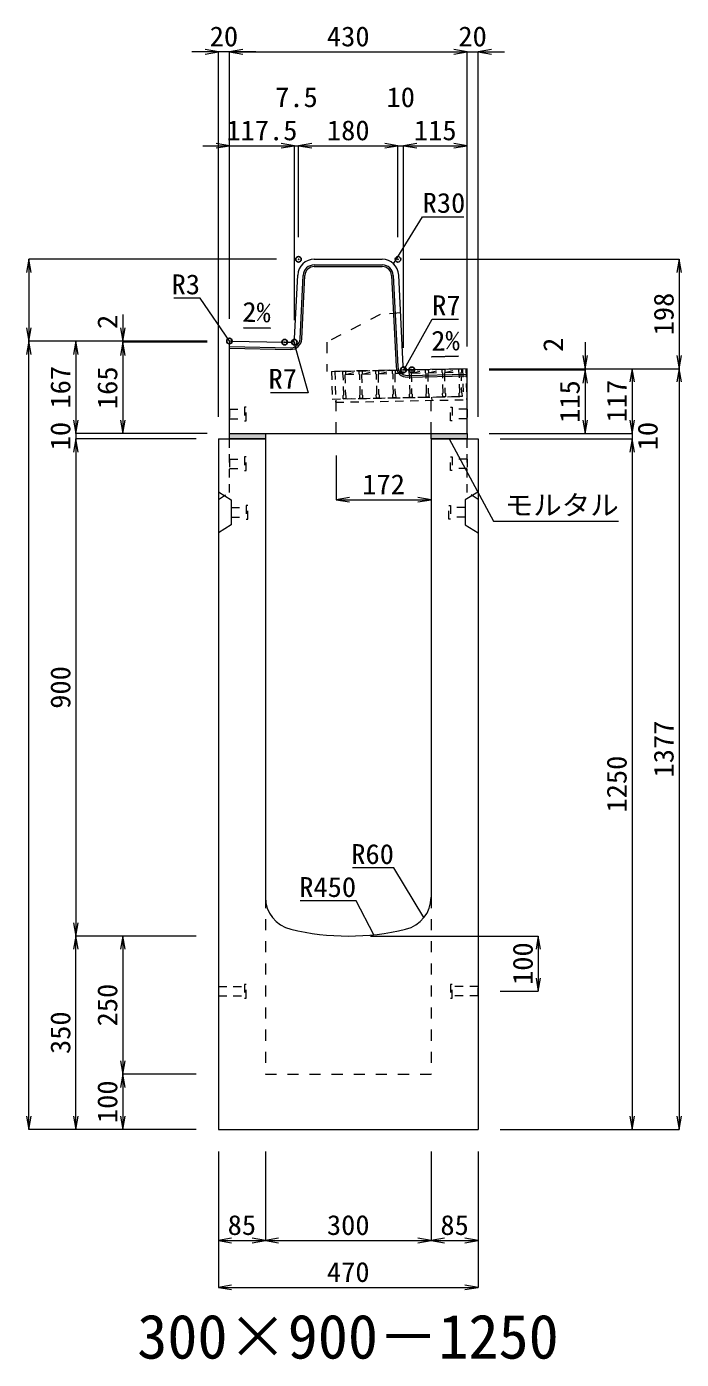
# Model space of a CAD drawing. Units: millimetres at full size. Extents: x -22536 to 51867, y -19720 to 38340.
# Drawn here: x 19818 to 21003, y 6434 to 8846 of the extents above; entities that cross this region are included whole.
import ezdxf
from ezdxf.enums import TextEntityAlignment as Align

# ---------------------------------------------------------------- set-up
doc = ezdxf.new("R2010")
doc.units = ezdxf.units.MM
doc.header["$LTSCALE"] = 20
doc.header["$PDMODE"] = 32
doc.header["$PDSIZE"] = 10
doc.linetypes.add('USER1', pattern=[2, 1, -1])
doc.linetypes.add('USER2', pattern=[1.35, 0.75, -0.6])
for name, color, linetype, lineweight in [('インサート', 3, 'USER2', 9), ('グレーチング', 7, 'USER2', 5), ('モルタル', 7, 'Continuous', 9), ('受枠', 3, 'USER2', 9), ('寸法線', 7, 'Continuous', 13), ('引出線', 4, 'Continuous', 13), ('本体', 2, 'Continuous', 13), ('目地', 132, 'Continuous', 5)]:
    doc.layers.add(name, color=color, linetype=linetype, lineweight=lineweight)
doc.layers.add('作業エリア', color=11, linetype='Continuous')
doc.layers.add('文字', color=7, linetype='Continuous')
doc.styles.add('ＭＳ 明朝', font='')
doc.styles.get('ＭＳ 明朝').set_extended_font_data('MS Mincho')

# ---------------------------------------------------------------- blocks, each defined once
blk = doc.blocks.new('open_arrow')
at = {"color": 0, "linetype": 'Continuous', "lineweight": -2}
blk.add_lwpolyline([(7.5, 1.25), (0, 0), (7.5, -1.25)], dxfattribs=at)

msp = doc.modelspace()

# ---------------------------------------------------------------- hatches: boundary and pattern name
at = {"layer": 'モルタル'}
for points in [[(20250, 8100), (20250, 8110), (20185, 8110), (20185, 8100)], [(20615, 8100), (20615, 8110), (20550, 8110), (20550, 8100)]]:
    msp.add_hatch(color=256, dxfattribs=at).paths.add_polyline_path(points)

# ---------------------------------------------------------------- linework, layer by layer
at = {"layer": 'インサート'}
for p, q in [((20215, 8157.5), (20212, 8157.5)), ((20212, 8157.5), (20212, 8132.5)), ((20215, 8132.5), (20215, 8157.5)), ((20585, 8157.5), (20588, 8157.5)), ((20585, 8132.5), (20585, 8157.5)), ((20588, 8157.5), (20588, 8132.5)), ((20185, 8153.5), (20212, 8153.5)), ((20185, 8153.5), (20185, 8136.5)), ((20185, 8136.5), (20212, 8136.5)), ((20212, 8132.5), (20215, 8132.5)), ((20588, 8132.5), (20585, 8132.5)), ((20615, 8153.5), (20588, 8153.5)), ((20615, 8136.5), (20588, 8136.5)), ((20615, 8153.5), (20615, 8136.5)), ((20185, 8063.5), (20212, 8063.5)), ((20185, 8063.5), (20185, 8046.5)), ((20215, 8067.5), (20212, 8067.5)), ((20212, 8067.5), (20212, 8042.5)), ((20215, 8042.5), (20215, 8067.5)), ((20585, 8067.5), (20588, 8067.5)), ((20585, 8042.5), (20585, 8067.5)), ((20588, 8067.5), (20588, 8042.5)), ((20615, 8063.5), (20588, 8063.5)), ((20615, 8063.5), (20615, 8046.5)), ((20185, 8046.5), (20212, 8046.5)), ((20212, 8042.5), (20215, 8042.5)), ((20588, 8042.5), (20585, 8042.5)), ((20615, 8046.5), (20588, 8046.5)), ((20188.2, 7975.5), (20215.2, 7975.5)), ((20188.2, 7975.5), (20188.2, 7958.5)), ((20218.2, 7979.5), (20215.2, 7979.5)), ((20215.2, 7979.5), (20215.2, 7954.5)), ((20218.2, 7954.5), (20218.2, 7979.5)), ((20581.8, 7979.5), (20584.8, 7979.5)), ((20581.8, 7954.5), (20581.8, 7979.5)), ((20584.8, 7979.5), (20584.8, 7954.5)), ((20611.8, 7975.5), (20584.8, 7975.5)), ((20611.8, 7975.5), (20611.8, 7958.5)), ((20188.2, 7958.5), (20215.2, 7958.5)), ((20215.2, 7954.5), (20218.2, 7954.5)), ((20584.8, 7954.5), (20581.8, 7954.5)), ((20611.8, 7958.5), (20584.8, 7958.5)), ((20165, 7108.5), (20212, 7108.5)), ((20165, 7108.5), (20165, 7091.5)), ((20215, 7112.5), (20212, 7112.5)), ((20212, 7112.5), (20212, 7087.5)), ((20215, 7087.5), (20215, 7112.5)), ((20588, 7112.5), (20585, 7112.5)), ((20585, 7112.5), (20585, 7087.5)), ((20588, 7087.5), (20588, 7112.5)), ((20635, 7108.5), (20588, 7108.5)), ((20635, 7091.5), (20635, 7108.5)), ((20165, 7091.5), (20212, 7091.5)), ((20212, 7087.5), (20215, 7087.5)), ((20585, 7087.5), (20588, 7087.5)), ((20635, 7091.5), (20588, 7091.5))]:
    msp.add_line(p, q, dxfattribs=at)
at = {"layer": 'グレーチング'}
for p, q in [((20389.92, 8222.5), (20604.88, 8226.8)), ((20575.01, 8220.2), (20599.88, 8226.7)), ((20395.04, 8216.6), (20419.92, 8223.1)), ((20395.04, 8216.6), (20420.04, 8217.1)), ((20425.04, 8217.2), (20449.91, 8223.7)), ((20425.04, 8217.2), (20450.03, 8217.7)), ((20455.03, 8217.8), (20479.91, 8224.3)), ((20455.03, 8217.8), (20480.03, 8218.3)), ((20485.03, 8218.4), (20509.9, 8224.9)), ((20485.03, 8218.4), (20510.02, 8218.9)), ((20515.02, 8219), (20539.89, 8225.5)), ((20515.02, 8219), (20540.01, 8219.5)), ((20545.01, 8219.6), (20569.89, 8226.1)), ((20545.01, 8219.6), (20570.01, 8220.1)), ((20575.01, 8220.2), (20600, 8220.7)), ((20390.92, 8172.51), (20605.88, 8176.81))]:
    msp.add_line(p, q, dxfattribs=at)
for points in [[(20599.88, 8226.7), (20604.88, 8226.8), (20605, 8220.8), (20604.02, 8219.78), (20604.74, 8183.79), (20605.76, 8182.81), (20605.88, 8176.81), (20600.88, 8176.71), (20600.76, 8182.71), (20601.74, 8183.73), (20601.02, 8219.72), (20600, 8220.7)], [(20389.92, 8222.5), (20394.92, 8222.6), (20395.04, 8216.6), (20394.06, 8215.58), (20394.78, 8179.59), (20395.8, 8178.61), (20395.92, 8172.61), (20390.92, 8172.51), (20390.8, 8178.51), (20391.78, 8179.53), (20391.06, 8215.52), (20390.04, 8216.5)], [(20419.92, 8223.1), (20424.92, 8223.2), (20425.04, 8217.2), (20424.06, 8216.18), (20424.78, 8180.19), (20425.8, 8179.21), (20425.92, 8173.21), (20420.92, 8173.11), (20420.8, 8179.11), (20421.78, 8180.13), (20421.06, 8216.12), (20420.04, 8217.1)], [(20449.91, 8223.7), (20454.91, 8223.8), (20455.03, 8217.8), (20454.05, 8216.78), (20454.77, 8180.79), (20455.79, 8179.81), (20455.91, 8173.81), (20450.91, 8173.71), (20450.79, 8179.71), (20451.77, 8180.73), (20451.05, 8216.72), (20450.03, 8217.7)], [(20479.91, 8224.3), (20484.91, 8224.4), (20485.03, 8218.4), (20484.05, 8217.38), (20484.77, 8181.39), (20485.79, 8180.41), (20485.91, 8174.41), (20480.91, 8174.31), (20480.79, 8180.31), (20481.77, 8181.33), (20481.05, 8217.32), (20480.03, 8218.3)], [(20509.9, 8224.9), (20514.9, 8225), (20515.02, 8219), (20514.04, 8217.98), (20514.76, 8181.99), (20515.78, 8181.01), (20515.9, 8175.01), (20510.9, 8174.91), (20510.78, 8180.91), (20511.76, 8181.93), (20511.04, 8217.92), (20510.02, 8218.9)], [(20539.89, 8225.5), (20544.89, 8225.6), (20545.01, 8219.6), (20544.03, 8218.58), (20544.75, 8182.59), (20545.77, 8181.61), (20545.89, 8175.61), (20540.89, 8175.51), (20540.77, 8181.51), (20541.75, 8182.53), (20541.03, 8218.52), (20540.01, 8219.5)], [(20569.89, 8226.1), (20574.89, 8226.2), (20575.01, 8220.2), (20574.03, 8219.18), (20574.75, 8183.19), (20575.77, 8182.21), (20575.89, 8176.21), (20570.89, 8176.11), (20570.77, 8182.11), (20571.75, 8183.13), (20571.03, 8219.12), (20570.01, 8220.1)]]:
    msp.add_lwpolyline(points, close=True, dxfattribs=at)
at = {"layer": 'モルタル'}
for points in [[(20185, 8110), (20250, 8110), (20250, 8100), (20185, 8100)], [(20550, 8110), (20615, 8110), (20615, 8100), (20550, 8100)]]:
    msp.add_lwpolyline(points, close=True, dxfattribs=at)
at = {"layer": '作業エリア'}
for p in [(20310, 8425), (20490, 8425), (20185, 8277), (20285, 8275), (20302.5, 8275), (20500, 8225), (20515, 8225)]:
    msp.add_point(p, dxfattribs=at)
at = {"layer": '受枠'}
for p, q in [((20369.93, 8222.1), (20612.88, 8226.96)), ((20606.88, 8226.84), (20607.88, 8176.85)), ((20612.88, 8226.96), (20614, 8170.97)), ((20369.93, 8222.1), (20370.93, 8172.11)), ((20375.93, 8222.22), (20377.05, 8166.23)), ((20370.93, 8172.11), (20607.88, 8176.85)), ((20377.05, 8166.23), (20614, 8170.97)), ((20550.89, 8175.71), (20551.01, 8169.71))]:
    msp.add_line(p, q, dxfattribs=at)
at = {"layer": '寸法線'}
for p, q in [((20233, 8800.58), (20117, 8800.58)), ((20165, 8140), (20165, 8800.58)), ((20185, 8800.58), (20615, 8800.58)), ((20185, 8317), (20185, 8800.58)), ((20185, 8317), (20185, 8800.58)), ((20567, 8800.58), (20683, 8800.58)), ((20615, 8267), (20615, 8800.58)), ((20615, 8267), (20615, 8800.58)), ((20635, 8140), (20635, 8800.58)), ((20137, 8630.58), (20302.5, 8630.58)), ((20185, 8317), (20185, 8630.58)), ((20254.5, 8630.58), (20358, 8630.58)), ((20302.5, 8315), (20302.5, 8630.58)), ((20302.5, 8315), (20302.5, 8630.58)), ((20310, 8465), (20310, 8630.58)), ((20310, 8630.58), (20490, 8630.58)), ((20310, 8465), (20310, 8630.58)), ((20442, 8630.58), (20548, 8630.58)), ((20490, 8465), (20490, 8630.58)), ((20490, 8465), (20490, 8630.58)), ((20500, 8265), (20500, 8630.58)), ((20500, 8630.58), (20615, 8630.58)), ((20500, 8265), (20500, 8630.58)), ((20615, 8267), (20615, 8630.58)), ((19822.06, 8425), (19822.06, 8277)), ((20270, 8425), (19822.06, 8425)), ((20530, 8425), (20998.78, 8425)), ((20998.78, 8425), (20998.78, 8227)), ((19992.06, 8325), (19992.06, 8227)), ((20145, 8277), (19822.06, 8277)), ((19822.06, 6850), (19822.06, 8277)), ((20145, 8277), (19822.06, 8277)), ((19907.06, 8277), (19907.06, 8110)), ((20145, 8277), (19907.06, 8277)), ((20145, 8277), (19992.06, 8277)), ((20145, 8275), (19992.06, 8275)), ((19992.06, 8275), (19992.06, 8110)), ((20145, 8275), (19992.06, 8275)), ((20828.78, 8275), (20828.78, 8177)), ((20655, 8227), (20828.78, 8227)), ((20655, 8227), (20913.78, 8227)), ((20655, 8227), (20998.78, 8227)), ((20655, 8227), (20998.78, 8227)), ((20913.78, 8227), (20913.78, 8110)), ((20998.78, 8227), (20998.78, 6850)), ((20655, 8225), (20828.78, 8225)), ((20655, 8225), (20828.78, 8225)), ((20828.78, 8225), (20828.78, 8110)), ((19907.06, 8158), (19907.06, 8052)), ((20913.78, 8158), (20913.78, 8052)), ((20145, 8110), (19907.06, 8110)), ((20145, 8110), (19907.06, 8110)), ((20145, 8110), (19992.06, 8110)), ((20655, 8110), (20828.78, 8110)), ((20655, 8110), (20913.78, 8110)), ((20655, 8110), (20913.78, 8110)), ((20125, 8100), (19907.06, 8100)), ((19907.06, 8100), (19907.06, 7200)), ((20125, 8100), (19907.06, 8100)), ((20675, 8100), (20913.78, 8100)), ((20675, 8100), (20913.78, 8100)), ((20913.78, 8100), (20913.78, 6850)), ((20378, 8070), (20378, 7989.77)), ((20378, 7989.77), (20550, 7989.77)), ((20125, 7200), (19907.06, 7200)), ((19907.06, 6850), (19907.06, 7200)), ((20125, 7200), (19907.06, 7200)), ((19992.06, 7200), (19992.06, 6950)), ((20125, 7200), (19992.06, 7200)), ((20440, 7200), (20743.78, 7200)), ((20743.78, 7200), (20743.78, 7100)), ((20675, 7100), (20743.78, 7100)), ((20125, 6950), (19992.06, 6950)), ((19992.06, 6950), (19992.06, 6850)), ((20125, 6950), (19992.06, 6950)), ((20125, 6850), (19822.06, 6850)), ((20125, 6850), (19907.06, 6850)), ((20125, 6850), (19992.06, 6850)), ((20675, 6850), (20913.78, 6850)), ((20675, 6850), (20998.78, 6850)), ((20165, 6810), (20165, 6648.84)), ((20165, 6810), (20165, 6563.84)), ((20250, 6810), (20250, 6648.84)), ((20250, 6810), (20250, 6648.84)), ((20550, 6810), (20550, 6648.84)), ((20550, 6810), (20550, 6648.84)), ((20635, 6810), (20635, 6648.84)), ((20635, 6810), (20635, 6563.84)), ((20165, 6648.84), (20250, 6648.84)), ((20250, 6648.84), (20550, 6648.84)), ((20550, 6648.84), (20635, 6648.84)), ((20165, 6563.84), (20635, 6563.84))]:
    msp.add_line(p, q, dxfattribs=at)
at = {"layer": '引出線'}
for points in [[(20482.14, 8416.74), (20534.6, 8502.07), (20609.27, 8502.07)], [(20185.9, 8276.08), (20131.83, 8354.5), (20084.11, 8354.5)], [(20259.18, 8300.18), (20210.44, 8301.15), (20259.18, 8300.18)], [(20501.83, 8226.93), (20551.86, 8316.53), (20599.79, 8316.53)], [(20300.67, 8276.93), (20327.18, 8183.56), (20259.25, 8183.56)], [(20550.86, 8248.59), (20599.57, 8249.56), (20550.83, 8248.59)], [(20582.5, 8100), (20663.13, 7950.97), (20889.05, 7950.97)], [(20537.07, 7233.32), (20482.66, 7323.21), (20407.98, 7323.21)], [(20446.44, 7202.4), (20414.22, 7263.55), (20313.21, 7263.55)]]:
    msp.add_lwpolyline(points, dxfattribs=at)
at = {"layer": '本体'}
for p, q in [((20338.54, 8425), (20461.46, 8425)), ((20302.83, 8281.65), (20308.57, 8396.5)), ((20499.67, 8231.65), (20491.43, 8396.5)), ((20188.06, 8276.94), (20285, 8275)), ((20285, 8275), (20295.84, 8275)), ((20185, 8110), (20185, 8273.94)), ((20615, 8227), (20515, 8225)), ((20615, 8110), (20615, 8227)), ((20515, 8225), (20506.66, 8225)), ((20185, 8110), (20615, 8110)), ((20165, 8100), (20165, 6850)), ((20165, 8100), (20250, 8100)), ((20250, 8100), (20250, 7270.53)), ((20550, 8100), (20635, 8100)), ((20550, 8100), (20550, 7270.53)), ((20635, 8100), (20635, 6850)), ((20165, 6850), (20635, 6850))]:
    msp.add_line(p, q, dxfattribs=at)
at = {"layer": '本体', "linetype": 'USER1'}
for p, q in [((20458, 8325), (20361, 8275)), ((20494.85, 8328), (20458, 8325)), ((20361, 8275), (20361, 8221.92)), ((20515, 8225), (20361, 8221.92)), ((20378, 8110), (20378, 8172.25)), ((20550, 8110), (20550, 8175.69))]:
    msp.add_line(p, q, dxfattribs=at)
at = {"layer": '本体', "linetype": 'USER2', "lineweight": 9}
for p, q in [((20185, 8003), (20185, 8100)), ((20615, 8003), (20615, 8100)), ((20165, 7990.5), (20185, 8003)), ((20635, 7990.5), (20615, 8003))]:
    msp.add_line(p, q, dxfattribs=at)
at = {"layer": '本体', "lineweight": 9}
for p, q in [((20165, 8004), (20188.2, 7989.5)), ((20188.2, 7989.5), (20188.2, 7944.5)), ((20634.58, 8003.74), (20611.8, 7989.5)), ((20611.8, 7989.5), (20611.8, 7944.5)), ((20188.2, 7944.5), (20165, 7930)), ((20611.8, 7944.5), (20635, 7930))]:
    msp.add_line(p, q, dxfattribs=at)
at = {"layer": '本体', "linetype": 'USER1', "lineweight": 15}
for p, q in [((20250, 7270.53), (20250, 6950)), ((20550, 7270.53), (20550, 6950)), ((20250, 6950), (20550, 6950))]:
    msp.add_line(p, q, dxfattribs=at)
at = {"layer": '本体'}
for centre, radius, start, end in [((20338.54, 8395), 30, 90, 177.13759), ((20461.46, 8395), 30, 2.86241, 90), ((20188, 8273.94), 3, 88.85424, 180), ((20295.84, 8282), 7, 270, 357.13759), ((20506.66, 8232), 7, 182.86241, 270), ((20310, 7270.53), 60, 180, 256.65764), ((20490, 7270.53), 60, 283.34236, 0), ((20400, 7650), 450, 256.65764, 283.34236)]:
    msp.add_arc(centre, radius, start, end, dxfattribs=at)
at = {"layer": '目地'}
for p, q in [((20312.81, 8280.94), (20318.56, 8396)), ((20315.81, 8280.79), (20321.56, 8395.85)), ((20338.54, 8415), (20461.46, 8415)), ((20338.54, 8412), (20461.46, 8412)), ((20478.44, 8395.85), (20486.69, 8230.84)), ((20481.44, 8396), (20489.69, 8230.99)), ((20185, 8267), (20295.49, 8264.79)), ((20185, 8264), (20295.43, 8261.79)), ((20507.01, 8214.84), (20615, 8217)), ((20507.07, 8211.84), (20615, 8214))]:
    msp.add_line(p, q, dxfattribs=at)
for centre, radius, start, end in [((20338.54, 8395), 20, 90, 177.13759), ((20338.54, 8395), 17, 90, 177.13759), ((20461.46, 8395), 20, 2.86241, 90), ((20461.46, 8395), 17, 2.86241, 90), ((20295.83, 8281.78), 20, 268.85424, 357.13759), ((20295.83, 8281.78), 17, 268.85424, 357.13759), ((20506.67, 8231.83), 20, 182.86241, 271.14576), ((20506.67, 8231.83), 17, 182.86241, 271.14576)]:
    msp.add_arc(centre, radius, start, end, dxfattribs=at)

# ---------------------------------------------------------------- block references
at = {"layer": '寸法線', "xscale": 3.2, "yscale": 3.2}
for p, rotation in [((20165, 8800.58), 180), ((20615, 8800.58), 180), ((20615, 8800.58), 180), ((20185, 8630.58), 180), ((20302.5, 8630.58), 180), ((20302.5, 8630.58), 180), ((20490, 8630.58), 180), ((20490, 8630.58), 180), ((20615, 8630.58), 180), ((19822.06, 8425), 270), ((20998.78, 8425), 270), ((19822.06, 8277), 90), ((19992.06, 8277), 90), ((19822.06, 8277), 270), ((19907.06, 8277), 270), ((19992.06, 8275), 270), ((19992.06, 8275), 270), ((20828.78, 8227), 90), ((20998.78, 8227), 90), ((20913.78, 8227), 270), ((20998.78, 8227), 270), ((20828.78, 8225), 270), ((20828.78, 8225), 270), ((19907.06, 8110), 90), ((19907.06, 8110), 90), ((19992.06, 8110), 90), ((20828.78, 8110), 90), ((20913.78, 8110), 90), ((20913.78, 8110), 90), ((19907.06, 8100), 270), ((19907.06, 8100), 270), ((20913.78, 8100), 270), ((20913.78, 8100), 270), ((20550, 7989.77), 180), ((19907.06, 7200), 90), ((19907.06, 7200), 270), ((19992.06, 7200), 270), ((20743.78, 7200), 270), ((20743.78, 7100), 90), ((19992.06, 6950), 90), ((19992.06, 6950), 270), ((19822.06, 6850), 90), ((19907.06, 6850), 90), ((19992.06, 6850), 90), ((20913.78, 6850), 90), ((20998.78, 6850), 90), ((20250, 6648.84), 180), ((20550, 6648.84), 180), ((20635, 6648.84), 180), ((20635, 6563.84), 180)]:
    msp.add_blockref('open_arrow', p, dxfattribs=dict(at, rotation=rotation))
for p in [(20185, 8800.58), (20185, 8800.58), (20635, 8800.58), (20310, 8630.58), (20310, 8630.58), (20500, 8630.58), (20500, 8630.58), (20378, 7989.77), (20165, 6648.84), (20250, 6648.84), (20550, 6648.84), (20165, 6563.84)]:
    msp.add_blockref('open_arrow', p, dxfattribs=at)
at = {"layer": '引出線', "xscale": 0.0533, "yscale": 0.0533}
for p, rotation in [((20482.14, 8416.74), 58.4), ((20259.18, 8300.18), 178.9), ((20185.9, 8276.08), 124.6), ((20300.67, 8276.93), 285.9), ((20501.83, 8226.93), 60.8), ((20550.86, 8248.59), 1.1), ((20582.5, 8100), 298.4), ((20537.07, 7233.32), 121.2), ((20446.44, 7202.4), 117.8)]:
    msp.add_blockref('open_arrow', p, dxfattribs=dict(at, rotation=rotation))

# ---------------------------------------------------------------- texts
at = {"layer": '寸法線', "style": 'ＭＳ 明朝', "width": 1.05}
for s, p in [('20', (20175, 8828.58)), ('430', (20400, 8828.58)), ('20', (20625, 8828.58)), ('7.5', (20306.25, 8718.58)), ('10', (20495, 8718.58)), ('117.5', (20243.75, 8658.58)), ('180', (20400, 8658.58)), ('115', (20557.5, 8658.58)), ('172', (20464, 8017.77)), ('85', (20207.5, 6676.84)), ('300', (20400, 6676.84)), ('85', (20592.5, 6676.84)), ('470', (20400, 6591.84))]:
    msp.add_text(s, height=36.03, dxfattribs=at).set_placement(p, align=Align.MIDDLE_CENTER)
for s, p in [('198', (20970.78, 8326)), ('2', (19964.06, 8311.82)), ('2', (20770.78, 8270.34)), ('167', (19879.06, 8193.5)), ('165', (19964.06, 8192.5)), ('115', (20800.78, 8167.5)), ('117', (20885.78, 8168.5)), ('10', (19879.06, 8105)), ('10', (20941.78, 8105)), ('900', (19879.06, 7650)), ('1377', (20970.78, 7538.5)), ('1250', (20885.78, 7475)), ('100', (20715.78, 7150)), ('250', (19964.06, 7075)), ('350', (19879.06, 7025)), ('100', (19964.06, 6900))]:
    msp.add_text(s, height=36.03, rotation=90, dxfattribs=at).set_placement(p, align=Align.MIDDLE_CENTER)
at = {"layer": '引出線', "style": 'ＭＳ 明朝', "width": 1.05}
for s, p in [('R30', (20534.6, 8545.27)), ('R7', (20551.86, 8359.73)), ('モルタル', (20683.13, 7998.08))]:
    msp.add_text(s, height=36.03, dxfattribs=at).set_placement(p, align=Align.TOP_LEFT)
for s, p in [('R3', (20131.83, 8397.7)), ('R7', (20307.18, 8226.76)), ('R60', (20482.66, 7366.41)), ('R450', (20414.22, 7306.75))]:
    msp.add_text(s, height=36.03, dxfattribs=at).set_placement(p, align=Align.TOP_RIGHT)
msp.add_text('2%', height=36.03, rotation=358.854, dxfattribs=at).set_placement((20260.12, 8347.07), align=Align.TOP_RIGHT)
msp.add_text('2%', height=36.03, rotation=1.146, dxfattribs=at).set_placement((20549.89, 8295.48), align=Align.TOP_LEFT)
at = {"layer": '文字', "style": 'ＭＳ 明朝'}
msp.add_text('300×900－1250', height=80.06, dxfattribs=at).set_placement((20399.52, 6475.03), align=Align.MIDDLE_CENTER)

doc.saveas('drawing.dxf')
